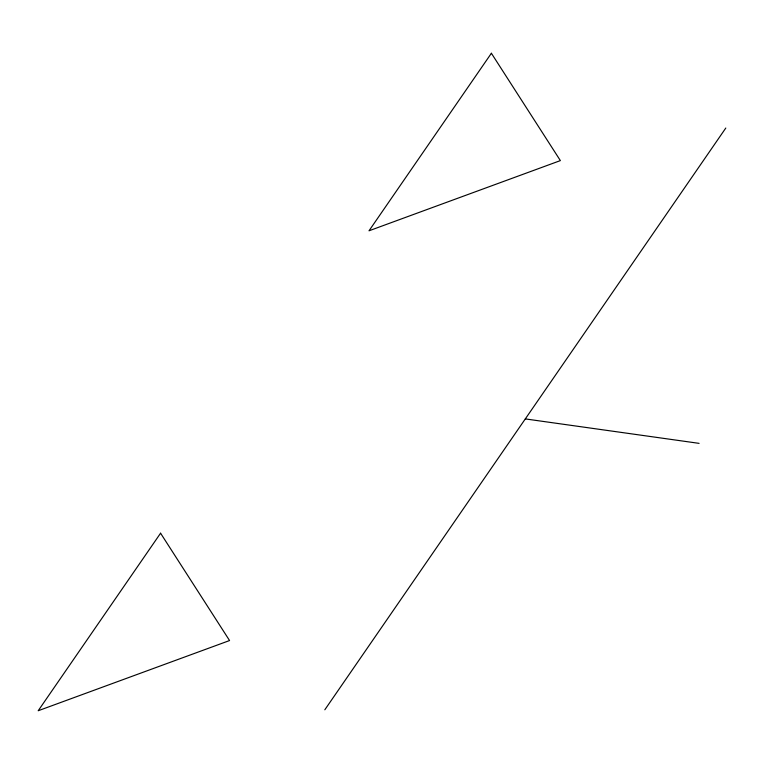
<?xml version="1.0" encoding="UTF-8"?>
<svg xmlns="http://www.w3.org/2000/svg" width="764" height="764" viewBox="0 0 764 764"><rect width="100%" height="100%" fill="white"/><g stroke="black" fill="none" stroke-linecap="round" stroke-linejoin="round"><path stroke-width="1.15" d="M324.815 709.785L725.8 128.037M525.307 418.911L699.098 443.359M160.574 533.205L38.2 710.74L229.563 640.547L160.574 533.205M491.386 53.26L369.012 230.795L560.375 160.602L491.386 53.26"/></g></svg>
